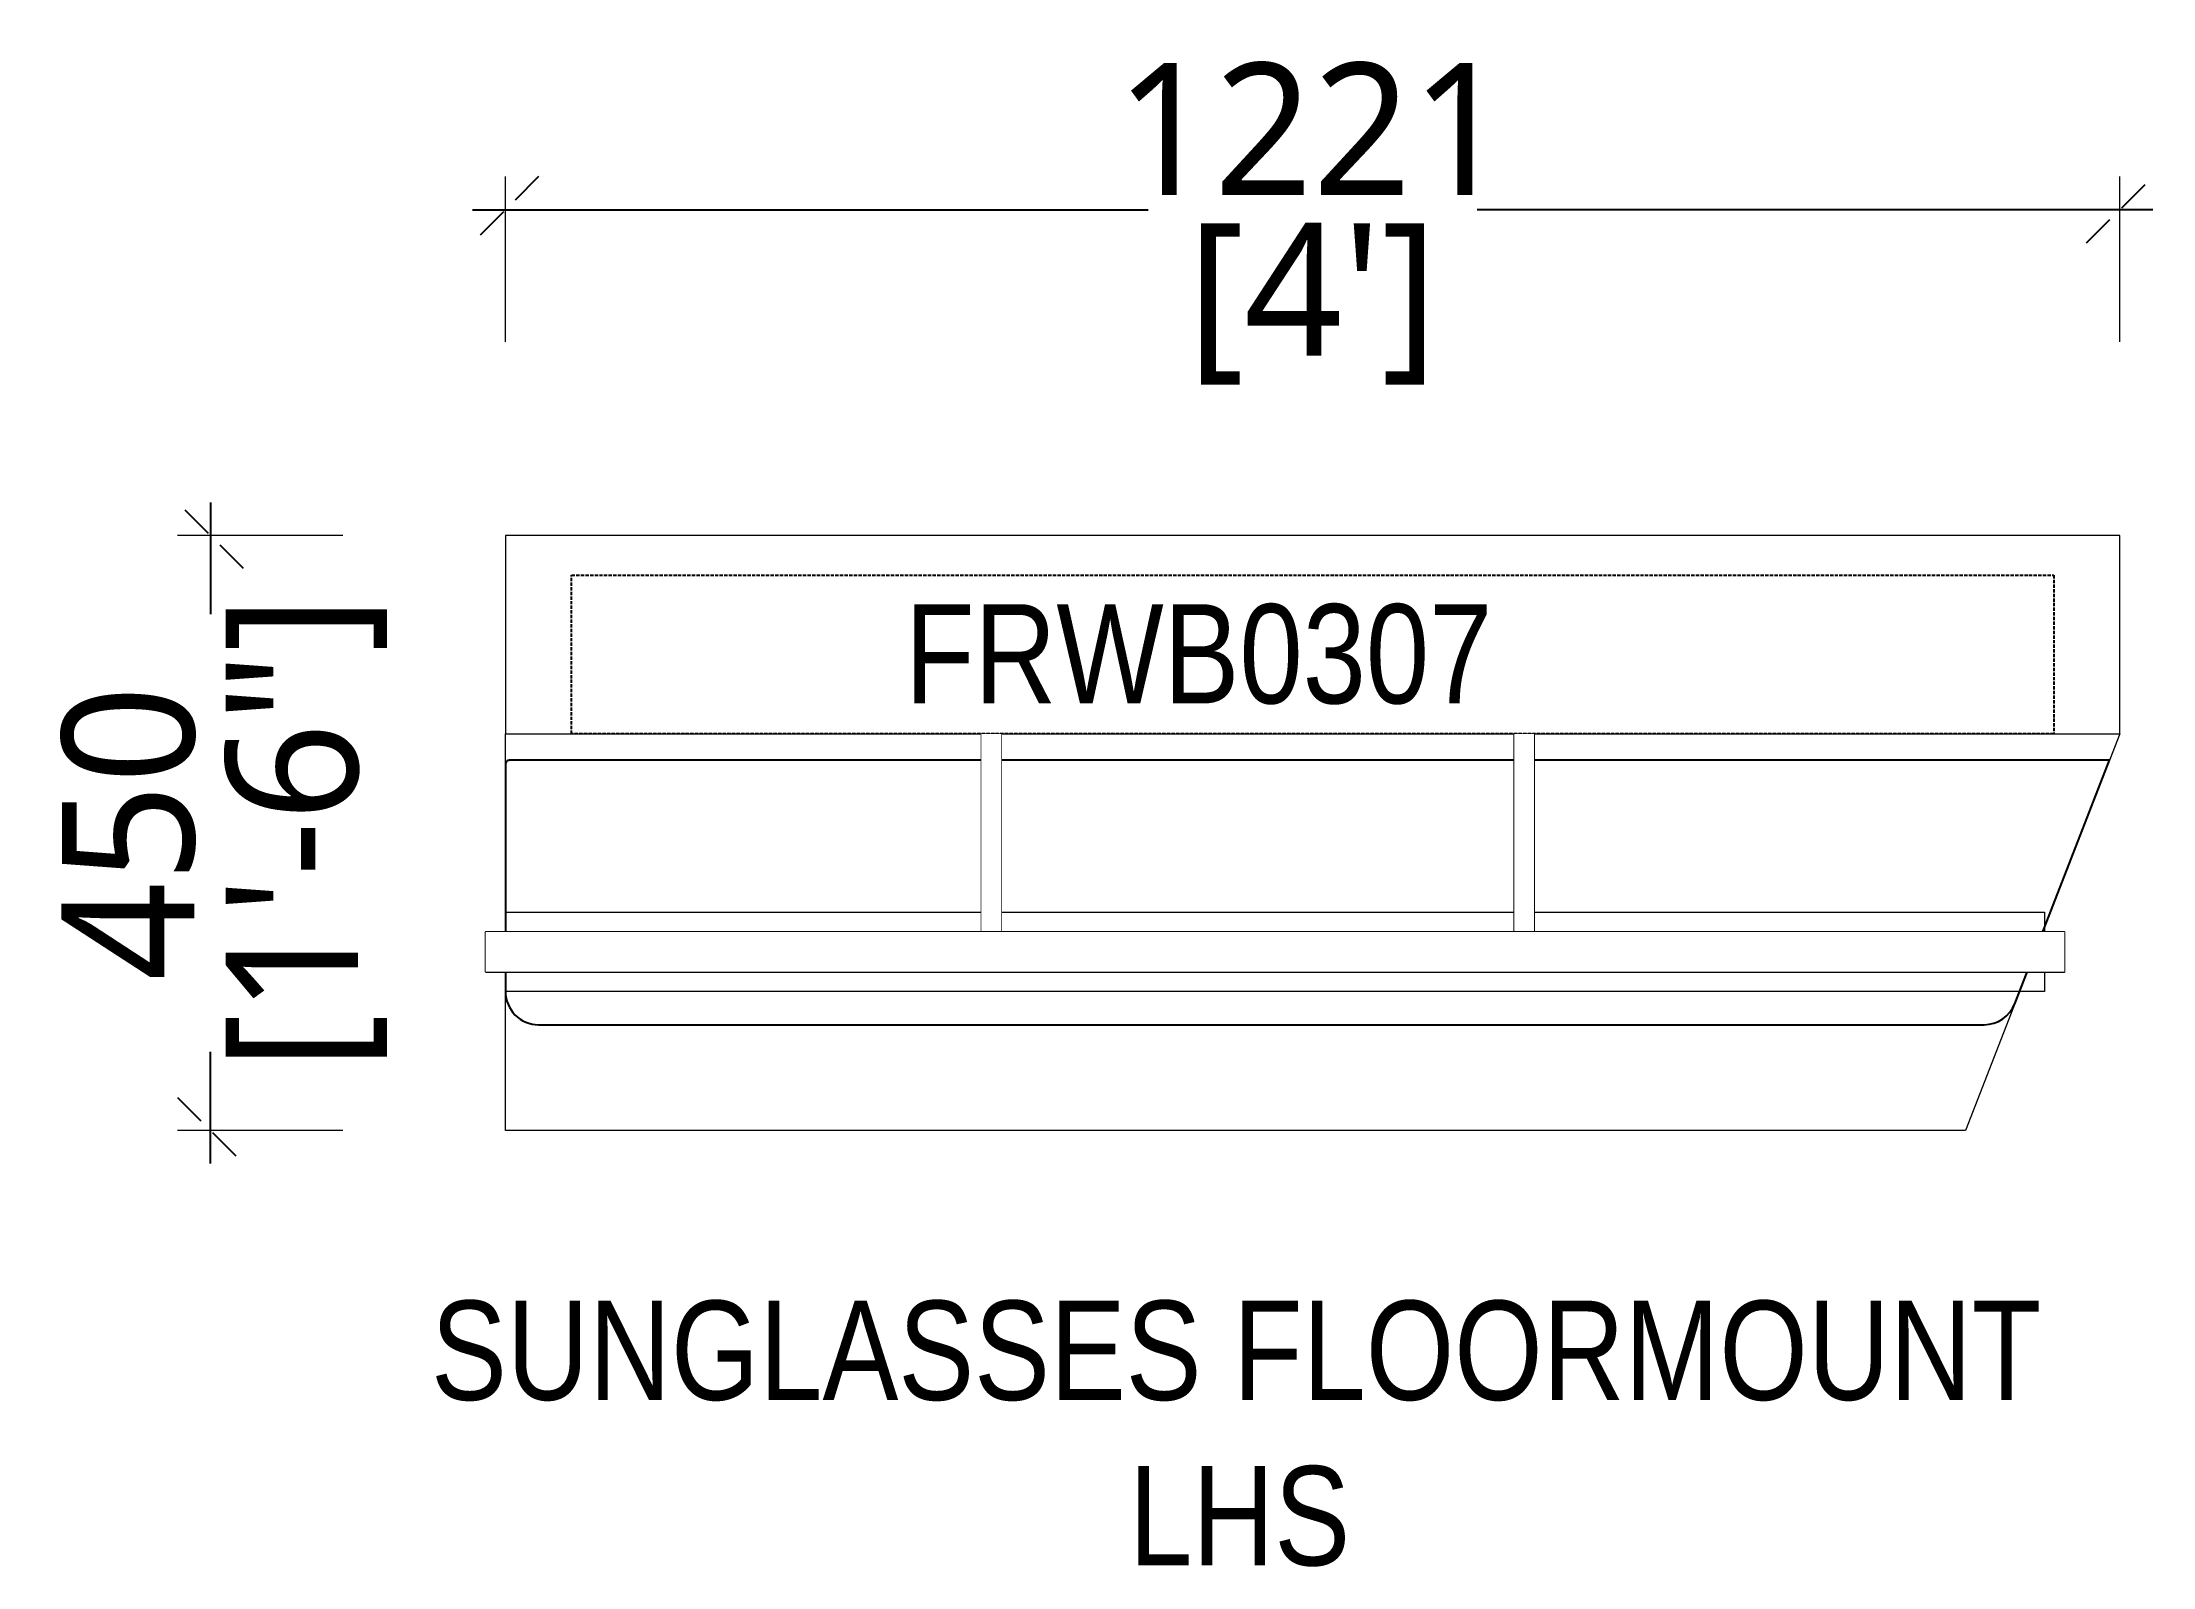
# Model space of a CAD drawing. Header units: millimetres. Extents: x 565 to 2162, y 394 to 1548.
import ezdxf

# ---------------------------------------------------------------- set-up
doc = ezdxf.new("R2010")
doc.units = ezdxf.units.MM
doc.set_wipeout_variables(frame=1)
doc.linetypes.add('DASH', pattern=[0.35, 0.25, -0.1])
doc.linetypes.add('DASHED', pattern=[0.75, 0.5, -0.25])
for name, color, linetype in [('Clipso', 250, 'Continuous'), ('Glass(extra clear)', 151, 'Continuous'), ('SS', 191, 'Continuous')]:
    doc.layers.add(name, color=color, linetype=linetype)
for name, color, linetype, lineweight in [('Display Unit1', 24, 'Continuous', 0), ('HATCH', 252, 'Continuous', 5), ('Reference lines', 252, 'Continuous', 0), ('Text', 250, 'Continuous', 13)]:
    doc.layers.add(name, color=color, linetype=linetype, lineweight=lineweight)
doc.styles.add('arial', font='ARIALN.TTF', dxfattribs={"height": 300})
doc.styles.add('WOT-PLAN', font='segoeuil.ttf', dxfattribs={"height": 100})
doc.dimstyles.new('WOT - 100', dxfattribs={"dimtxt": 100, "dimasz": 50, "dimexe": 25, "dimexo": 25, "dimgap": 10, "dimtad": 0, "dimdec": 0, "dimzin": 0, "dimdsep": 46, "dimtxsty": 'WOT-PLAN', "dimblk": 'OBLIQUE', "dimcen": 0.09, "dimdle": 25, "dimclrd": 151, "dimclre": 151, "dimclrt": 7, "dimadec": 0, "dimazin": 0, "dimtfac": 1, "dimtdec": 0, "dimtofl": 0, "dimtmove": 0, "dimatfit": 3, "dimldrblk": 'OPEN30', "dimfxl": 100, "dimfxlon": 1, "dimtolj": 1, "dimtzin": 0, "dimlwd": -1, "dimlwe": 5, "dimarcsym": 0})

# ---------------------------------------------------------------- blocks, each defined once
blk = doc.blocks.new('A$C20E6039F')
at = {"layer": 'Clipso', "color": 20, "linetype": 'DASH', "ltscale": 10}
blk.add_lwpolyline([(65, 420), (1186.3, 420), (1186.3, 300), (65, 300)], close=True, dxfattribs=at)
at = {"layer": 'Display Unit1', "color": 24}
blk.add_lwpolyline([(1236.1, 300), (1119.4, 0), (15, 0), (15, 300), (1236.1, 300)], dxfattribs=at)
at = {"layer": 'Glass(extra clear)', "color": 4}
blk.add_lwpolyline([(1228.4, 280), (18, 280, 0.414214), (15, 277), (15, 105, 0.414214), (40, 80), (1133.5, 80, 0.309288), (1156.8, 95.9)], format="xyb", close=True, dxfattribs=at)
at = {"layer": 'HATCH'}
for points in [[(375, 300), (390, 300), (390, 150), (375, 150)], [(778.1, 300), (793.1, 300), (793.1, 150), (778.1, 150)]]:
    blk.add_lwpolyline(points, close=True, dxfattribs=at)
at = {"layer": 'Reference lines', "color": 20}
blk.add_lwpolyline([(15, 105), (15, 165), (1179.3, 165), (1179.3, 105), (15, 105)], dxfattribs=at)
for points in [[(375, 300), (390, 300), (390, 150), (375, 150)], [(778.1, 300), (793.1, 300), (793.1, 150), (778.1, 150)]]:
    blk.add_wipeout(points).dxf.layer = 'SS'
at = {"layer": 'Display Unit1'}
blk.add_lwpolyline([(1236.1, 300), (1236.1, 450), (15, 450), (15, 300)], dxfattribs=at)
at = {"layer": 'SS'}
blk.add_lwpolyline([(0, 120), (1194.3, 120), (1194.3, 150), (0, 150)], close=True, dxfattribs=at)
blk.add_wipeout([(0, 120), (1194.3, 120), (1194.3, 150), (0, 150)]).dxf.layer = 'SS'
blk = doc.blocks.new('_Oblique')
at = {"color": 0, "linetype": 'ByBlock', "lineweight": -2}
blk.add_line((-0.5, -0.5), (0.5, 0.5), dxfattribs=at)
blk = doc.blocks.new('*D8')
at = {"color": 151, "lineweight": 5, "ltscale": 30, "transparency": 16777216}
for p, q in [((915.8, 1321), (915.8, 1446)), ((2136.9, 1321), (2136.9, 1446))]:
    blk.add_line(p, q, dxfattribs=at)
at = {"color": 151, "ltscale": 30, "transparency": 16777216}
for p, q in [((890.8, 1421), (1401.9, 1421)), ((2161.9, 1421), (1650.8, 1421))]:
    blk.add_line(p, q, dxfattribs=at)
at = {"layer": 'Defpoints', "color": 0, "linetype": 'DASHED', "ltscale": 30, "transparency": 16777216}
for p in [(2136.9, 1421), (2136.9, 1174.5), (915.8, 915.5)]:
    blk.add_point(p, dxfattribs=at)
at = {"color": 151, "linetype": 'DASHED', "ltscale": 30, "transparency": 16777216, "xscale": 50, "yscale": 50, "zscale": 50, "rotation": 180}
blk.add_blockref('_Oblique', (915.8, 1421), dxfattribs=at)
at = {"color": 151, "linetype": 'DASHED', "ltscale": 30, "transparency": 16777216, "xscale": 50, "yscale": 50, "zscale": 50}
blk.add_blockref('_Oblique', (2136.9, 1421), dxfattribs=at)
at = {"color": 7, "linetype": 'DASHED', "lineweight": -2, "ltscale": 30, "transparency": 16777216, "char_height": 100, "attachment_point": 5, "style": 'WOT-PLAN'}
for s, insert in [('\\A1;1221', (1526.4, 1482.1)), ("\\A1;[4']", (1526.4, 1349.6))]:
    blk.add_mtext(s, dxfattribs=dict(at, insert=insert))
blk = doc.blocks.new('_Open30')
at = {"color": 0, "linetype": 'ByBlock', "lineweight": -2}
for p, q in [((-1, 0.268), (0, 0)), ((0, 0), (-1, -0.268)), ((0, 0), (-1, 0))]:
    blk.add_line(p, q, dxfattribs=at)
blk = doc.blocks.new('*D9')
at = {"color": 151, "ltscale": 30, "transparency": 16777216}
for p, q in [((692.7, 1199.5), (692.7, 1115.1)), ((692.7, 699.5), (692.7, 783.9))]:
    blk.add_line(p, q, dxfattribs=at)
at = {"color": 151, "lineweight": 5, "ltscale": 30, "transparency": 16777216}
for p, q in [((792.7, 1174.5), (667.7, 1174.5)), ((792.7, 724.5), (667.7, 724.5))]:
    blk.add_line(p, q, dxfattribs=at)
at = {"layer": 'Defpoints', "color": 0, "linetype": 'DASHED', "ltscale": 30, "transparency": 16777216}
for p in [(1142.1, 1174.5), (692.7, 724.5), (1142.1, 724.5)]:
    blk.add_point(p, dxfattribs=at)
at = {"color": 151, "linetype": 'DASHED', "ltscale": 30, "transparency": 16777216, "xscale": 50, "yscale": 50, "zscale": 50}
for p, rotation in [((692.7, 1174.5), 90), ((692.7, 724.5), 270)]:
    blk.add_blockref('_Oblique', p, dxfattribs=dict(at, rotation=rotation))
at = {"color": 7, "linetype": 'DASHED', "lineweight": -2, "ltscale": 30, "transparency": 16777216, "char_height": 100, "attachment_point": 5, "rotation": 90, "style": 'WOT-PLAN'}
for s, insert in [('\\A1;[1\'-6"]', (765.2, 949.5)), ('\\A1;450', (631, 949.5))]:
    blk.add_mtext(s, dxfattribs=dict(at, insert=insert))

msp = doc.modelspace()

# ---------------------------------------------------------------- block references
at = {"ltscale": 13}
msp.add_blockref('A$C20E6039F', (900.8, 724.5), dxfattribs=at)

# ---------------------------------------------------------------- texts
at = {"layer": 'Text', "color": 0, "insert": (854.1, 595.7, 190), "char_height": 75.058, "attachment_point": 1, "style": 'arial'}
msp.add_mtext_dynamic_manual_height_columns('\\pi5.40784;SUNGLASSES FLOORMOUNT \\P\\pi533.47692;LHS', width=1223.572, gutter_width=492.6, heights=[0], dxfattribs=at)

# ---------------------------------------------------------------- next in the draw order: texts
at = {"layer": 'Text', "color": 0, "insert": (1218, 1122.6), "char_height": 75.058, "width": 1223.572, "attachment_point": 1, "style": 'arial'}
msp.add_mtext('{\\C251;\\c6710371;FRWB0307}', dxfattribs=at)

# ---------------------------------------------------------------- next in the draw order: dimensions: what is measured, and where the dimension line sits
at = {"linetype": 'DASHED', "lineweight": -2, "ltscale": 30}
dim = msp.add_linear_dim(base=(2136.9, 1421), p1=(915.8, 915.5), p2=(2136.9, 1174.5), dimstyle='WOT - 100', override={"dimpost": '\\X', "dimblk1": 'Oblique', "dimblk2": 'Oblique', "dimtmove": 1, "dimatfit": 2}, dxfattribs=at)
dim.commit()
dim.dimension.update_dxf_attribs({"geometry": '*D8', "text_midpoint": (1526.4, 1421)})
dim = msp.add_linear_dim(base=(692.7, 724.5), p1=(1142.1, 1174.5), p2=(1142.1, 724.5), angle=90, dimstyle='WOT - 100', override={"dimpost": '\\X', "dimblk1": 'Oblique', "dimblk2": 'Oblique', "dimtmove": 1, "dimatfit": 2}, dxfattribs=at)
dim.commit()
dim.dimension.update_dxf_attribs({"geometry": '*D9', "text_midpoint": (692.7, 949.5)})

doc.saveas('drawing.dxf')
